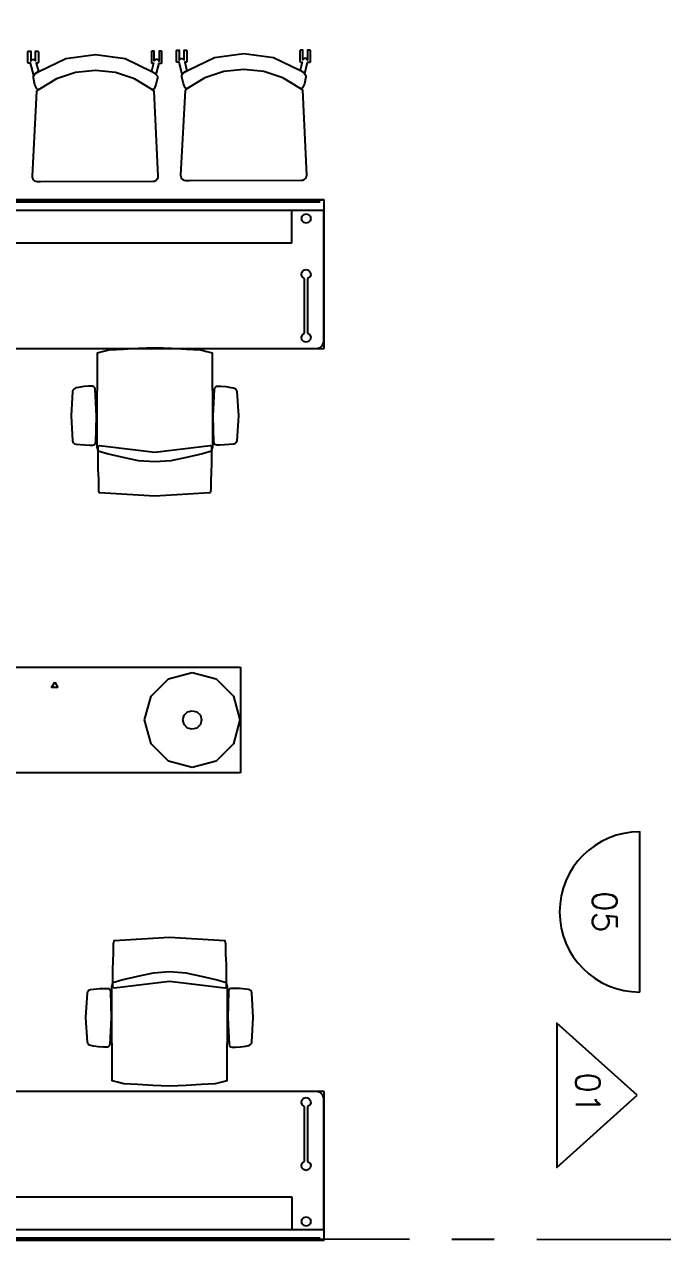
# Model space of a CAD drawing. Extents: x -4 to 325, y -1 to 181.
# Drawn here: x 5.02 to 7.65, y 17.59 to 22.65 of the extents above; entities that cross this region are included whole.
import ezdxf
from ezdxf.enums import TextEntityAlignment as Align

# ---------------------------------------------------------------- set-up
doc = ezdxf.new("R2010")
doc.units = 0
doc.header["$LTSCALE"] = 0.7
doc.header["$MEASUREMENT"] = 0
doc.linetypes.add('REC4_A1-00_PLANTA GENERAL$1$X-BB$0$CENTER', pattern=[2, 1.25, -0.25, 0.25, -0.25])
doc.linetypes.add('X-BB$0$HIDDEN2', pattern=[0.1875, 0.125, -0.0625])
doc.layers.get('0').update_dxf_attribs({"linetype": 'CONTINUOUS'})
doc.layers.add('REC4_A1-00_PLANTA GENERAL$1$BB$0$A-GRID', color=251, linetype='REC4_A1-00_PLANTA GENERAL$1$X-BB$0$CENTER')
doc.layers.add('REC4_A1-00_PLANTA GENERAL$1$FN$0$I-FURN-FREE', color=1, linetype='CONTINUOUS')
doc.styles.add('REC4_A1-00_PLANTA GENERAL$0$X-FN$0$ARIAL', font='arial.ttf')
doc.styles.add('ROMANS', font='romans.shx', dxfattribs={"width": 0.75})

# ---------------------------------------------------------------- blocks, each defined once
blk = doc.blocks.new('REC4_A1-00_PLANTA GENERAL', base_point=(3911.2412, -3265.1096))
at = {"layer": 'REC4_A1-00_PLANTA GENERAL$1$BB$0$A-GRID'}
h = blk.add_hatch(dxfattribs=at)
h.set_pattern_fill('ANSI31', color=8, scale=0.53)
h.set_pattern_definition([(45, (0.03352, 0.020166), (-0.046845824, 0.046845824), [])])
h.paths.add_polyline_path([(1.5678, 35.8547), (1.2166, 35.8547), (1.2166, 35.4908), (1.5678, 35.4908)])
h.paths.add_polyline_path([(8.0551, 35.8047), (7.7553, 35.8047), (7.7553, 35.5143), (8.0551, 35.5143)])
h.paths.add_polyline_path([(14.5753, 35.809), (14.2754, 35.809), (14.2754, 35.5187), (14.5753, 35.5187)])
h.paths.add_polyline_path([(21.0466, 35.804), (20.7468, 35.804), (20.7468, 35.5137), (21.0466, 35.5137)])
edge = h.paths.add_edge_path()
edge.add_arc((27.4259, 35.604), 0.1568, 0, 360)
h.paths.add_polyline_path([(34.1147, 35.7939), (33.8148, 35.7939), (33.8148, 35.5036), (34.1147, 35.5036)])
h.paths.add_polyline_path([(40.5576, 35.789), (40.2578, 35.789), (40.2578, 35.4986), (40.5576, 35.4986)])
edge = h.paths.add_edge_path()
edge.add_arc((46.9701, 35.6385), 0.2128, 0, 360)
edge = h.paths.add_edge_path()
edge.add_arc((33.9335, 29.5702), 0.1716, 0, 360)
h.paths.add_polyline_path([(1.5768, 29.8317), (1.2256, 29.8317), (1.2256, 29.4678), (1.5768, 29.4678)])
h.paths.add_polyline_path([(8.0508, 29.7868), (7.75, 29.7868), (7.75, 29.4871), (8.0508, 29.4871)])
h.paths.add_polyline_path([(14.3851, 29.7988), (14.2624, 29.7988), (14.2624, 29.4991), (14.3821, 29.4991)])
h.paths.add_polyline_path([(14.5632, 29.7988), (14.3851, 29.7988), (14.3821, 29.4991), (14.5632, 29.4991)])
h.paths.add_polyline_path([(21.1221, 29.5527), (20.7989, 29.5517), (20.7989, 29.3933), (21.1221, 29.3933)])
h.paths.add_polyline_path([(21.1221, 29.8224), (21.0453, 29.8224), (20.7989, 29.8217), (20.7989, 29.5517), (21.1221, 29.5527)])
h.paths.add_polyline_path([(27.542, 29.7729), (27.2913, 29.7729), (27.2913, 29.5231), (27.542, 29.5231)])
h.paths.add_polyline_path([(40.5264, 29.7716), (40.2757, 29.7716), (40.2757, 29.5218), (40.5264, 29.5218)])
h.paths.add_polyline_path([(47.0764, 29.8019), (46.7664, 29.8019), (46.7664, 29.4919), (47.0764, 29.4919)])
h.paths.add_polyline_path([(1.565, 23.8478), (1.2138, 23.8478), (1.2138, 23.4839), (1.565, 23.4839)])
h.paths.add_polyline_path([(7.9956, 23.8084), (7.6948, 23.8084), (7.6948, 23.5086), (7.9956, 23.5086)])
h.paths.add_polyline_path([(14.5958, 23.8058), (14.2249, 23.8067), (14.2249, 23.507), (14.5929, 23.5061)])
h.paths.add_polyline_path([(14.5258, 23.8058), (14.5958, 23.8058), (14.5929, 23.5061), (14.5258, 23.5061)], flags=16)
h.paths.add_polyline_path([(27.5327, 23.7392), (27.282, 23.7392), (27.282, 23.4894), (27.5327, 23.4894)])
edge = h.paths.add_edge_path()
edge.add_arc((33.9155, 23.6003), 0.1566, 0, 360)
h.paths.add_polyline_path([(40.5198, 23.6763), (40.2691, 23.6763), (40.2691, 23.4631), (40.5198, 23.4631)])
h.paths.add_polyline_path([(40.5198, 23.7129), (40.269, 23.7129), (40.269, 23.6763), (40.5198, 23.6763)])
h.paths.add_polyline_path([(47.0605, 23.6763), (46.8098, 23.6763), (46.8098, 23.4498), (47.0605, 23.4498)])
h.paths.add_polyline_path([(47.0605, 23.6997), (46.8098, 23.6997), (46.8098, 23.6763), (47.0605, 23.6763)])
h.paths.add_polyline_path([(1.5458, 17.8473), (1.1946, 17.8473), (1.1946, 17.4834), (1.5458, 17.4834)])
h.paths.add_polyline_path([(8.0633, 17.8071), (7.7625, 17.8071), (7.7625, 17.5074), (8.0633, 17.5074)])
h.paths.add_polyline_path([(14.4343, 17.7919), (14.3217, 17.7919), (14.3217, 17.4921), (14.4285, 17.4921)])
h.paths.add_polyline_path([(14.6226, 17.7919), (14.4343, 17.7919), (14.4285, 17.4921), (14.6226, 17.4921)])
h.paths.add_polyline_path([(27.5235, 17.756), (27.2727, 17.756), (27.2727, 17.5062), (27.5235, 17.5062)])
edge = h.paths.add_edge_path()
edge.add_arc((33.905, 17.5767), 0.1574, 0, 360)
h.paths.add_polyline_path([(40.5132, 17.7384), (40.3113, 17.7384), (40.3113, 17.5259), (40.5132, 17.5259)])
h.paths.add_polyline_path([(40.3113, 17.7384), (40.2625, 17.7384), (40.2625, 17.4886), (40.5132, 17.4886), (40.5132, 17.5259), (40.3113, 17.5259)])
h.paths.add_polyline_path([(47.0683, 17.7542), (46.7674, 17.7542), (46.7674, 17.5259), (47.0683, 17.5259)])
h.paths.add_polyline_path([(47.0683, 17.5259), (46.7674, 17.5259), (46.7674, 17.4544), (47.0683, 17.4544)])
h.paths.add_polyline_path([(1.5739, 11.86), (1.2227, 11.86), (1.2227, 11.4962), (1.5739, 11.4962)])
h.paths.add_polyline_path([(8.0659, 11.8138), (7.765, 11.8138), (7.765, 11.514), (8.0659, 11.514)])
h.paths.add_polyline_path([(14.5258, 11.7988), (14.2249, 11.7988), (14.2249, 11.499), (14.5258, 11.499)])
h.paths.add_polyline_path([(21.0742, 11.6829), (20.7512, 11.6844), (20.7512, 11.4144), (21.0742, 11.4144)])
h.paths.add_polyline_path([(21.0742, 11.7656), (20.7512, 11.7656), (20.7512, 11.6844), (21.0742, 11.6829)])
h.paths.add_polyline_path([(27.5142, 11.7439), (27.2635, 11.7439), (27.2635, 11.4941), (27.5142, 11.4941)])
edge = h.paths.add_edge_path()
edge.add_arc((33.8803, 11.59), 0.1553, 0, 360)
h.paths.add_polyline_path([(40.5065, 11.7154), (40.2558, 11.7154), (40.2558, 11.464), (40.5065, 11.464)])
h.paths.add_polyline_path([(47.0258, 11.6987), (46.775, 11.6987), (46.775, 11.4489), (47.0258, 11.4489)])
h.paths.add_polyline_path([(1.5513, 5.8383), (1.2001, 5.8383), (1.2001, 5.4744), (1.5513, 5.4744)])
h.paths.add_polyline_path([(8.0395, 5.7813), (7.7676, 5.7813), (7.7676, 5.4815), (8.0395, 5.4815)])
h.paths.add_polyline_path([(8.0685, 5.7813), (8.0395, 5.7813), (8.0395, 5.4815), (8.0685, 5.4815)])
h.paths.add_polyline_path([(14.5132, 5.7555), (14.2123, 5.7555), (14.2123, 5.4558), (14.5132, 5.4558)])
h.paths.add_polyline_path([(21.0084, 5.7048), (20.7577, 5.7048), (20.7577, 5.455), (21.0084, 5.455)])
h.paths.add_polyline_path([(27.5299, 5.7035), (27.229, 5.7035), (27.229, 5.4037), (27.5299, 5.4037)])
h.paths.add_polyline_path([(34.0162, 5.6528), (33.7655, 5.6528), (33.7655, 5.403), (34.0162, 5.403)])
h.paths.add_polyline_path([(40.4672, 5.6155), (40.2072, 5.6155), (40.2072, 5.3555), (40.4672, 5.3555)])
edge = h.paths.add_edge_path()
edge.add_arc((46.8827, 5.476), 0.1877, 0, 360)
blk.add_line((-2.6679, 17.643, 1.7814), (52.8043, 17.5874, -2.1299), dxfattribs=at)
at = {"layer": 'REC4_A1-00_PLANTA GENERAL$1$FN$0$I-FURN-FREE'}
for p, q in [((6.2561, 21.9215), (4.4169, 21.9215)), ((4.4185, 21.9215), (6.2545, 21.9215)), ((6.2392, 21.9123), (4.4338, 21.9123)), ((6.2545, 21.9215), (6.2545, 21.8783)), ((6.2561, 21.3084), (6.2561, 21.9215)), ((6.2545, 21.8783), (4.4185, 21.8783)), ((6.2545, 21.8783), (4.4185, 21.8783)), ((6.2545, 21.8783), (4.4185, 21.8783)), ((6.1223, 21.7427), (6.1223, 21.8783)), ((6.1619, 21.8448), (6.1645, 21.8544)), ((6.1645, 21.8544), (6.1715, 21.8614)), ((6.1715, 21.8614), (6.181, 21.864)), ((6.181, 21.864), (6.1906, 21.8614)), ((6.1906, 21.8614), (6.1976, 21.8544)), ((6.1976, 21.8544), (6.2002, 21.8448)), ((6.2545, 21.3403), (6.2545, 21.8783)), ((6.2545, 21.3403), (6.2545, 21.8783)), ((6.2545, 21.8783), (6.2545, 21.8783)), ((6.1645, 21.8353), (6.1619, 21.8448)), ((6.1715, 21.8283), (6.1645, 21.8353)), ((6.181, 21.8257), (6.1715, 21.8283)), ((6.1906, 21.8283), (6.181, 21.8257)), ((6.1976, 21.8353), (6.1906, 21.8283)), ((6.2002, 21.8448), (6.1976, 21.8353)), ((6.1223, 21.7427), (4.5506, 21.7427)), ((6.162, 21.6129), (6.1638, 21.6233)), ((6.166, 21.6031), (6.162, 21.6129)), ((6.1638, 21.6233), (6.1709, 21.6312)), ((6.1745, 21.5969), (6.166, 21.6031)), ((6.1709, 21.6312), (6.181, 21.6341)), ((6.181, 21.6341), (6.1912, 21.6312)), ((6.1961, 21.6031), (6.1876, 21.5969)), ((6.1912, 21.6312), (6.1983, 21.6233)), ((6.2001, 21.6129), (6.1961, 21.6031)), ((6.1983, 21.6233), (6.2001, 21.6129)), ((6.1745, 21.3711), (6.1745, 21.5969)), ((6.1876, 21.5969), (6.1876, 21.3711)), ((6.162, 21.3551), (6.166, 21.3649)), ((6.1638, 21.3447), (6.162, 21.3551)), ((6.166, 21.3649), (6.1745, 21.3711)), ((6.1876, 21.3711), (6.1961, 21.3649)), ((6.1961, 21.3649), (6.2001, 21.3551)), ((6.2001, 21.3551), (6.1983, 21.3447)), ((4.4169, 21.3084), (6.2561, 21.3084)), ((4.4504, 21.3084), (6.2226, 21.3084)), ((4.4504, 21.3084), (6.2226, 21.3084)), ((6.1709, 21.3369), (6.1638, 21.3447)), ((6.181, 21.334), (6.1709, 21.3369)), ((6.1912, 21.3369), (6.181, 21.334)), ((6.1983, 21.3447), (6.1912, 21.3369)), ((6.2226, 21.3084), (6.2308, 21.3095)), ((6.2226, 21.3084), (6.2308, 21.3095)), ((6.2308, 21.3095), (6.2385, 21.3127)), ((6.2308, 21.3095), (6.2385, 21.3127)), ((6.2385, 21.3127), (6.2452, 21.3178)), ((6.2385, 21.3127), (6.2452, 21.3178)), ((6.2452, 21.3178), (6.2502, 21.3244)), ((6.2452, 21.3178), (6.2502, 21.3244)), ((6.2502, 21.3244), (6.2534, 21.3321)), ((6.2502, 21.3244), (6.2534, 21.3321)), ((6.2534, 21.3321), (6.2545, 21.3403)), ((6.2534, 21.3321), (6.2545, 21.3403)), ((4.3786, 19.9935), (5.9112, 19.9935)), ((5.9112, 19.9935), (5.9112, 19.558)), ((5.1321, 19.9094), (5.1449, 19.9315)), ((5.1449, 19.9315), (5.1577, 19.9094)), ((5.1449, 19.9315), (5.1449, 19.9315)), ((5.5419, 19.8739), (5.6138, 19.9458)), ((5.6138, 19.9458), (5.712, 19.9721)), ((5.712, 19.9721), (5.8102, 19.9458)), ((5.8102, 19.9458), (5.8821, 19.8739)), ((5.1577, 19.9094), (5.1321, 19.9094)), ((5.5156, 19.7757), (5.5419, 19.8739)), ((5.8821, 19.8739), (5.9084, 19.7757)), ((5.6737, 19.7757), (5.6788, 19.7949)), ((5.6788, 19.7949), (5.6928, 19.8089)), ((5.6928, 19.8089), (5.712, 19.814)), ((5.712, 19.814), (5.7312, 19.8089)), ((5.7312, 19.8089), (5.7452, 19.7949)), ((5.7452, 19.7949), (5.7503, 19.7757)), ((5.5419, 19.6775), (5.5156, 19.7757)), ((5.6788, 19.7566), (5.6737, 19.7757)), ((5.6928, 19.7425), (5.6788, 19.7566)), ((5.712, 19.7374), (5.6928, 19.7425)), ((5.7312, 19.7425), (5.712, 19.7374)), ((5.7452, 19.7566), (5.7312, 19.7425)), ((5.7503, 19.7757), (5.7452, 19.7566)), ((5.7503, 19.7757), (5.7503, 19.7757)), ((5.9084, 19.7757), (5.8821, 19.6775)), ((5.9084, 19.7757), (5.9084, 19.7757)), ((5.6138, 19.6057), (5.5419, 19.6775)), ((5.8821, 19.6775), (5.8102, 19.6057)), ((5.712, 19.5794), (5.6138, 19.6057)), ((5.8102, 19.6057), (5.712, 19.5794)), ((5.9112, 19.558), (4.3786, 19.558)), ((6.2561, 18.243), (4.4169, 18.243)), ((6.2226, 18.243), (4.4504, 18.243)), ((6.2226, 18.243), (4.4504, 18.243)), ((6.1638, 18.2067), (6.1709, 18.2146)), ((6.1709, 18.2146), (6.181, 18.2175)), ((6.181, 18.2175), (6.1912, 18.2146)), ((6.1912, 18.2146), (6.1983, 18.2067)), ((6.2308, 18.242), (6.2226, 18.243)), ((6.2308, 18.242), (6.2226, 18.243)), ((6.2385, 18.2388), (6.2308, 18.242)), ((6.2385, 18.2388), (6.2308, 18.242)), ((6.2452, 18.2337), (6.2385, 18.2388)), ((6.2452, 18.2337), (6.2385, 18.2388)), ((6.2502, 18.2271), (6.2452, 18.2337)), ((6.2502, 18.2271), (6.2452, 18.2337)), ((6.2534, 18.2194), (6.2502, 18.2271)), ((6.2534, 18.2194), (6.2502, 18.2271)), ((6.2545, 18.2111), (6.2534, 18.2194)), ((6.2545, 18.2111), (6.2534, 18.2194)), ((6.2545, 17.6731), (6.2545, 18.2111)), ((6.2545, 17.6731), (6.2545, 18.2111)), ((6.2561, 17.63), (6.2561, 18.243)), ((6.162, 18.1963), (6.1638, 18.2067)), ((6.166, 18.1865), (6.162, 18.1963)), ((6.1745, 18.1803), (6.166, 18.1865)), ((6.1745, 17.9545), (6.1745, 18.1803)), ((6.1961, 18.1865), (6.1876, 18.1803)), ((6.1876, 18.1803), (6.1876, 17.9545)), ((6.1876, 18.1803), (6.1876, 18.1803)), ((6.2001, 18.1963), (6.1961, 18.1865)), ((6.1983, 18.2067), (6.2001, 18.1963)), ((6.162, 17.9385), (6.166, 17.9483)), ((6.1638, 17.9281), (6.162, 17.9385)), ((6.1709, 17.9203), (6.1638, 17.9281)), ((6.166, 17.9483), (6.1745, 17.9545)), ((6.181, 17.9173), (6.1709, 17.9203)), ((6.1912, 17.9203), (6.181, 17.9173)), ((6.1876, 17.9545), (6.1961, 17.9483)), ((6.1983, 17.9281), (6.1912, 17.9203)), ((6.1961, 17.9483), (6.2001, 17.9385)), ((6.2001, 17.9385), (6.1983, 17.9281)), ((4.5506, 17.8088), (6.1223, 17.8088)), ((6.1223, 17.8088), (6.1223, 17.6731)), ((6.1619, 17.7066), (6.1645, 17.7162)), ((6.1645, 17.697), (6.1619, 17.7066)), ((6.1645, 17.7162), (6.1715, 17.7232)), ((6.1715, 17.7232), (6.181, 17.7258)), ((6.181, 17.7258), (6.1906, 17.7232)), ((6.1906, 17.7232), (6.1976, 17.7162)), ((6.1976, 17.7162), (6.2002, 17.7066)), ((6.2002, 17.7066), (6.1976, 17.697)), ((4.4185, 17.6731), (6.2545, 17.6731)), ((4.4185, 17.6731), (6.2545, 17.6731)), ((4.4185, 17.6731), (6.2545, 17.6731)), ((6.1715, 17.69), (6.1645, 17.697)), ((6.181, 17.6874), (6.1715, 17.69)), ((6.1906, 17.69), (6.181, 17.6874)), ((6.1976, 17.697), (6.1906, 17.69)), ((6.2545, 17.6731), (6.2545, 17.63)), ((4.4169, 17.63), (6.2561, 17.63)), ((6.2545, 17.63), (4.4185, 17.63)), ((4.4338, 17.6391), (6.2392, 17.6391))]:
    blk.add_line(p, q, dxfattribs=at)
for points in [[(5.034, 22.5316), (5.0341, 22.5326), (5.0345, 22.5336), (5.0351, 22.5344), (5.0359, 22.535), (5.0368, 22.5353), (5.0378, 22.5355), (5.0458, 22.5355), (5.0458, 22.4944), (5.0473, 22.4971), (5.0496, 22.4992), (5.0523, 22.5007), (5.0553, 22.5013), (5.0584, 22.5011), (5.0613, 22.5001), (5.0638, 22.4983), (5.0658, 22.4958), (5.0658, 22.5354), (5.0736, 22.5354), (5.0746, 22.5353), (5.0756, 22.5349), (5.0764, 22.5343), (5.077, 22.5335), (5.0773, 22.5326), (5.0775, 22.5316), (5.0775, 22.4896), (5.0773, 22.4887), (5.077, 22.4877), (5.0764, 22.4869), (5.0756, 22.4863), (5.0746, 22.4859), (5.0736, 22.4858), (5.0689, 22.4858), (5.0776, 22.4509), (5.0674, 22.4449), (5.0586, 22.4345), (5.0457, 22.4859), (5.0378, 22.4859), (5.0368, 22.486), (5.0359, 22.4864), (5.0351, 22.487), (5.0345, 22.4878), (5.0341, 22.4887), (5.034, 22.4897), (5.034, 22.5316)], [(5.682, 22.3743), (5.6639, 22.0232), (5.6643, 22.0177), (5.6662, 22.0125), (5.6695, 22.0081), (5.6738, 22.0046), (5.6788, 22.0024), (5.6843, 22.0017), (5.6987, 22.0017), (6.1628, 22.0024), (6.1683, 22.0031), (6.1735, 22.0052), (6.1779, 22.0087), (6.1812, 22.0132), (6.1832, 22.0184), (6.1837, 22.024), (6.1677, 22.3744), (6.156, 22.3821), (6.0854, 22.4249), (6.0071, 22.4511), (5.9249, 22.4593), (5.8427, 22.4511), (5.7644, 22.4249), (5.6938, 22.3821), (5.6821, 22.3744)], [(5.5573, 20.8402), (5.4906, 20.8456), (5.4267, 20.8586), (5.3612, 20.8744), (5.3237, 20.8854), (5.3198, 20.9027), (5.3194, 21.0253), (5.3194, 21.0513), (5.3197, 21.1053), (5.3207, 21.1647), (5.3208, 21.1929), (5.321, 21.2211), (5.3206, 21.2648), (5.3207, 21.2767), (5.3209, 21.2857), (5.3213, 21.2906), (5.3259, 21.2921), (5.3423, 21.2965), (5.3694, 21.3029), (5.4264, 21.3062), (5.489, 21.3097), (5.5573, 21.3133), (5.6257, 21.3097), (5.6883, 21.3062), (5.7453, 21.3029), (5.7723, 21.2965), (5.7887, 21.2921), (5.7934, 21.2906), (5.7937, 21.2857), (5.794, 21.2767), (5.794, 21.2648), (5.7937, 21.2211), (5.7938, 21.1929), (5.794, 21.1647), (5.7949, 21.1053), (5.7953, 21.0513), (5.7953, 21.0253), (5.7948, 20.9027), (5.791, 20.8854), (5.7535, 20.8744), (5.688, 20.8586), (5.624, 20.8456), (5.5573, 20.8402)], [(5.2121, 21.0302), (5.2185, 20.9278), (5.22, 20.923), (5.2227, 20.9188), (5.2267, 20.9156), (5.2313, 20.9138), (5.2696, 20.9104), (5.29, 20.9098), (5.3003, 20.9097), (5.3053, 20.9105), (5.3097, 20.9129), (5.3129, 20.9173), (5.3143, 20.9227), (5.3167, 21.0299), (5.3116, 21.1398), (5.3098, 21.146), (5.306, 21.1505), (5.3012, 21.1525), (5.296, 21.1528), (5.2856, 21.1526), (5.2647, 21.1511), (5.2432, 21.1479), (5.2326, 21.1459), (5.2275, 21.1441), (5.223, 21.141), (5.2201, 21.1368), (5.2186, 21.1316), (5.2121, 21.0302)], [(5.9026, 21.0302), (5.8961, 20.9278), (5.8947, 20.923), (5.8919, 20.9188), (5.888, 20.9156), (5.8834, 20.9138), (5.8451, 20.9104), (5.8246, 20.9098), (5.8144, 20.9097), (5.8094, 20.9105), (5.8049, 20.9129), (5.8018, 20.9173), (5.8004, 20.9227), (5.798, 21.0299), (5.8031, 21.1398), (5.8048, 21.146), (5.8087, 21.1505), (5.8135, 21.1525), (5.8187, 21.1528), (5.8291, 21.1526), (5.85, 21.1511), (5.8714, 21.1479), (5.8821, 21.1459), (5.8872, 21.1441), (5.8916, 21.141), (5.8946, 21.1368), (5.8961, 21.1316), (5.9026, 21.0302)], [(5.3849, 18.7544), (5.3853, 18.7719), (5.386, 18.7838), (5.3876, 18.8131), (5.3877, 18.8527), (5.3884, 18.8584), (5.3899, 18.865), (5.3901, 18.8651), (5.3906, 18.8654), (5.6183, 18.8789), (5.846, 18.8654), (5.8466, 18.8651), (5.8467, 18.865), (5.8482, 18.8584), (5.8489, 18.8527), (5.849, 18.8131), (5.8506, 18.7838), (5.8513, 18.7719), (5.8517, 18.7544), (5.8521, 18.7385), (5.8517, 18.6756), (5.851, 18.673), (5.8465, 18.6696), (5.6183, 18.6969), (5.3901, 18.6696), (5.3856, 18.673), (5.3849, 18.6756), (5.3845, 18.7385), (5.3849, 18.7544)], [(5.2731, 18.5477), (5.2795, 18.6501), (5.281, 18.655), (5.2837, 18.6591), (5.2876, 18.6623), (5.2923, 18.6642), (5.3306, 18.6675), (5.351, 18.6681), (5.3612, 18.6682), (5.3663, 18.6675), (5.3707, 18.665), (5.3739, 18.6607), (5.3752, 18.6552), (5.3776, 18.548), (5.3726, 18.4381), (5.3708, 18.432), (5.367, 18.4274), (5.3622, 18.4254), (5.357, 18.4251), (5.3466, 18.4253), (5.3256, 18.4269), (5.3042, 18.43), (5.2935, 18.432), (5.2884, 18.4338), (5.284, 18.4369), (5.2811, 18.4412), (5.2795, 18.4463), (5.2731, 18.5477)]]:
    blk.add_lwpolyline(points, dxfattribs=at)
for points in [[(5.5682, 22.4317), (5.5682, 22.4257), (5.5618, 22.3963), (5.5543, 22.3798), (5.553, 22.3784), (5.5513, 22.3773), (5.5494, 22.3768), (5.5474, 22.3767), (5.5455, 22.3772), (5.5437, 22.3782), (5.4731, 22.421), (5.3948, 22.4472), (5.3126, 22.4554), (5.2305, 22.4472), (5.1522, 22.421), (5.0815, 22.3782), (5.0798, 22.3772), (5.0779, 22.3767), (5.0759, 22.3768), (5.074, 22.3773), (5.0723, 22.3784), (5.071, 22.3798), (5.0635, 22.3963), (5.0571, 22.4257), (5.0571, 22.4317), (5.0615, 22.4389), (5.0674, 22.4449), (5.0794, 22.452), (5.1906, 22.505), (5.3126, 22.5221), (5.4347, 22.505), (5.5458, 22.452), (5.5579, 22.4449), (5.5682, 22.4317)], [(5.5636, 22.4392), (5.5753, 22.4859), (5.5832, 22.4859), (5.5842, 22.486), (5.5851, 22.4864), (5.5859, 22.487), (5.5865, 22.4878), (5.5869, 22.4887), (5.587, 22.4897), (5.587, 22.5316), (5.5869, 22.5326), (5.5865, 22.5336), (5.5859, 22.5344), (5.5851, 22.535), (5.5842, 22.5353), (5.5832, 22.5355), (5.5752, 22.5355), (5.5752, 22.4944), (5.5737, 22.4971), (5.5715, 22.4992), (5.5687, 22.5007), (5.5657, 22.5013), (5.5626, 22.5011), (5.5597, 22.5001), (5.5572, 22.4983), (5.5553, 22.4958), (5.5553, 22.5354), (5.5474, 22.5354), (5.5464, 22.5353), (5.5455, 22.5349), (5.5447, 22.5343), (5.5441, 22.5335), (5.5437, 22.5326), (5.5435, 22.5316), (5.5435, 22.4896), (5.5437, 22.4887), (5.5441, 22.4877), (5.5447, 22.4869), (5.5455, 22.4863), (5.5464, 22.4859), (5.5474, 22.4858), (5.5522, 22.4858), (5.544, 22.4532)], [(5.6463, 22.5355), (5.6464, 22.5365), (5.6468, 22.5375), (5.6474, 22.5383), (5.6482, 22.5389), (5.6491, 22.5392), (5.6501, 22.5394), (5.658, 22.5394), (5.658, 22.4983), (5.6596, 22.501), (5.6618, 22.5031), (5.6646, 22.5046), (5.6676, 22.5052), (5.6707, 22.505), (5.6736, 22.504), (5.6761, 22.5022), (5.678, 22.4997), (5.678, 22.5393), (5.6859, 22.5393), (5.6869, 22.5392), (5.6878, 22.5388), (5.6886, 22.5382), (5.6892, 22.5374), (5.6896, 22.5365), (5.6897, 22.5355), (5.6897, 22.4935), (5.6896, 22.4926), (5.6892, 22.4916), (5.6886, 22.4908), (5.6878, 22.4902), (5.6869, 22.4898), (5.6859, 22.4897), (5.6811, 22.4897), (5.6899, 22.4548), (5.6797, 22.4488), (5.6708, 22.4384), (5.658, 22.4897), (5.6501, 22.4897), (5.6491, 22.4899), (5.6482, 22.4903), (5.6474, 22.4909), (5.6468, 22.4917), (5.6464, 22.4926), (5.6463, 22.4936), (5.6463, 22.5355)], [(6.1804, 22.4356), (6.1804, 22.4296), (6.1741, 22.4002), (6.1666, 22.3837), (6.1652, 22.3823), (6.1635, 22.3812), (6.1616, 22.3807), (6.1596, 22.3806), (6.1577, 22.3811), (6.156, 22.3821), (6.0854, 22.4249), (6.0071, 22.4511), (5.9249, 22.4593), (5.8427, 22.4511), (5.7644, 22.4249), (5.6938, 22.3821), (5.6921, 22.3811), (5.6902, 22.3806), (5.6882, 22.3807), (5.6863, 22.3812), (5.6846, 22.3823), (5.6832, 22.3837), (5.6757, 22.4002), (5.6694, 22.4296), (5.6694, 22.4356), (5.6737, 22.4428), (5.6797, 22.4488), (5.6917, 22.4559), (5.8029, 22.5089), (5.9249, 22.526), (6.0469, 22.5089), (6.1581, 22.4559), (6.1701, 22.4488), (6.1804, 22.4356)], [(6.1759, 22.4431), (6.1876, 22.4897), (6.1954, 22.4897), (6.1964, 22.4899), (6.1974, 22.4903), (6.1982, 22.4909), (6.1988, 22.4917), (6.1991, 22.4926), (6.1993, 22.4936), (6.1993, 22.5355), (6.1991, 22.5365), (6.1988, 22.5375), (6.1982, 22.5383), (6.1974, 22.5389), (6.1964, 22.5392), (6.1954, 22.5394), (6.1875, 22.5394), (6.1875, 22.4983), (6.1859, 22.501), (6.1837, 22.5031), (6.181, 22.5046), (6.178, 22.5052), (6.1749, 22.505), (6.172, 22.504), (6.1695, 22.5022), (6.1675, 22.4997), (6.1675, 22.5393), (6.1596, 22.5393), (6.1586, 22.5392), (6.1577, 22.5388), (6.1569, 22.5382), (6.1563, 22.5374), (6.1559, 22.5365), (6.1558, 22.5355), (6.1558, 22.4935), (6.1559, 22.4926), (6.1563, 22.4916), (6.1569, 22.4908), (6.1577, 22.4902), (6.1586, 22.4898), (6.1596, 22.4897), (6.1644, 22.4897), (6.1563, 22.4571)], [(5.0698, 22.3704), (5.0516, 22.0193), (5.0521, 22.0138), (5.054, 22.0086), (5.0572, 22.0042), (5.0615, 22.0007), (5.0666, 21.9985), (5.072, 21.9978), (5.0865, 21.9978), (5.5505, 21.9985), (5.5561, 21.9992), (5.5612, 22.0013), (5.5656, 22.0048), (5.5689, 22.0093), (5.5709, 22.0145), (5.5714, 22.0201), (5.5555, 22.3705), (5.5437, 22.3782), (5.4731, 22.421), (5.3948, 22.4472), (5.3126, 22.4554), (5.2305, 22.4472), (5.1522, 22.421), (5.0815, 22.3782), (5.0698, 22.3705)], [(5.7907, 20.8236), (5.7903, 20.806), (5.7897, 20.7942), (5.7881, 20.7648), (5.7879, 20.7252), (5.7872, 20.7195), (5.7857, 20.7129), (5.7856, 20.7128), (5.785, 20.7126), (5.5573, 20.699), (5.3297, 20.7126), (5.3291, 20.7128), (5.329, 20.7129), (5.3274, 20.7195), (5.3267, 20.7252), (5.3266, 20.7648), (5.325, 20.7942), (5.3243, 20.806), (5.3239, 20.8236), (5.3235, 20.8394), (5.324, 20.9023), (5.3246, 20.9049), (5.3291, 20.9084), (5.5573, 20.881), (5.7855, 20.9084), (5.79, 20.9049), (5.7907, 20.9023), (5.7911, 20.8394), (5.7907, 20.8236)], [(5.6183, 18.7377), (5.685, 18.7323), (5.7489, 18.7193), (5.8145, 18.7036), (5.852, 18.6925), (5.8558, 18.6752), (5.8563, 18.5526), (5.8563, 18.5266), (5.8559, 18.4726), (5.855, 18.4132), (5.8548, 18.3851), (5.8547, 18.3569), (5.855, 18.3131), (5.8549, 18.3012), (5.8547, 18.2922), (5.8543, 18.2873), (5.8497, 18.2859), (5.8333, 18.2814), (5.8062, 18.275), (5.7492, 18.2718), (5.6867, 18.2682), (5.6183, 18.2647), (5.55, 18.2682), (5.4874, 18.2718), (5.4304, 18.275), (5.4033, 18.2814), (5.3869, 18.2859), (5.3823, 18.2873), (5.3819, 18.2922), (5.3817, 18.3012), (5.3816, 18.3131), (5.3819, 18.3569), (5.3818, 18.3851), (5.3817, 18.4132), (5.3807, 18.4726), (5.3803, 18.5266), (5.3803, 18.5526), (5.3808, 18.6752), (5.3846, 18.6925), (5.4221, 18.7036), (5.4877, 18.7193), (5.5516, 18.7323), (5.6183, 18.7377)], [(5.9635, 18.5477), (5.9571, 18.6501), (5.9557, 18.655), (5.9529, 18.6591), (5.949, 18.6623), (5.9443, 18.6642), (5.906, 18.6675), (5.8856, 18.6681), (5.8754, 18.6682), (5.8704, 18.6675), (5.8659, 18.665), (5.8628, 18.6607), (5.8614, 18.6552), (5.859, 18.548), (5.8641, 18.4381), (5.8658, 18.432), (5.8696, 18.4274), (5.8744, 18.4254), (5.8796, 18.4251), (5.8901, 18.4253), (5.911, 18.4269), (5.9324, 18.43), (5.9431, 18.432), (5.9482, 18.4338), (5.9526, 18.4369), (5.9556, 18.4412), (5.9571, 18.4463), (5.9635, 18.5477)]]:
    blk.add_lwpolyline(points, close=True, dxfattribs=at)
for centre in [(5.502, 22.3833), (6.1143, 22.3872)]:
    blk.add_arc(centre, 0.0831, 42.1949, 47.8072, dxfattribs=at)
at = {"layer": 'REC4_A1-00_PLANTA GENERAL$1$FN$0$I-FURN-FREE', "style": 'REC4_A1-00_PLANTA GENERAL$0$X-FN$0$ARIAL', "text_generation_flag": 4}
for tag, p, height in [('ITEXT', (44.0612, 35.3807), 0.0358), ('CAPQT', (44.1235, 34.7232), 0.00704), ('CAPMC', (44.1235, 34.7232), 0.00704), ('CAPMG', (44.1235, 34.7232), 0.00704), ('STYLE', (44.1235, 34.7232), 0.0572), ('STYLE', (44.1235, 34.7232), 0.0572), ('CAPPN', (44.1235, 34.7232), 0.0715), ('L3', (44.1235, 34.7232), 0.0715), ('L1', (44.1235, 34.7232), 0.0715), ('L2', (44.1235, 34.7232), 0.0715)]:
    blk.add_attdef(tag, p, '', height=height, dxfattribs=at)
for tag, p, height, rotation in [('ITEXT', (42.9913, 35.0599), 0.0358, 30), ('ITEXT', (45.1482, 35.1235), 0.0358, 330), ('CAPPN', (43.374, 34.5216), 0.0715, 30), ('STYLE', (43.374, 34.5216), 0.0572, 30), ('STYLE', (43.374, 34.5216), 0.0572, 30), ('L1', (43.374, 34.5216), 0.0715, 30), ('L2', (43.374, 34.5216), 0.0715, 30), ('L3', (43.374, 34.5216), 0.0715, 30), ('CAPMG', (43.374, 34.5216), 0.00704, 30), ('CAPMC', (43.374, 34.5216), 0.00704, 30), ('CAPQT', (43.374, 34.5216), 0.00704, 30), ('L1', (44.8734, 34.523), 0.0715, 330), ('L3', (44.8734, 34.523), 0.0715, 330), ('L2', (44.8734, 34.523), 0.0715, 330), ('CAPPN', (44.8734, 34.523), 0.0715, 330), ('STYLE', (44.8734, 34.523), 0.0572, 330), ('STYLE', (44.8734, 34.523), 0.0572, 330), ('CAPMC', (44.8734, 34.523), 0.00704, 330), ('CAPMG', (44.8734, 34.523), 0.00704, 330), ('CAPQT', (44.8734, 34.523), 0.00704, 330), ('ITEXT', (42.2251, 34.2472), 0.0358, 60), ('ITEXT', (45.9609, 34.3573), 0.0358, 300), ('CAPPN', (42.8256, 33.9723), 0.0715, 60), ('STYLE', (42.8256, 33.9723), 0.0572, 60), ('STYLE', (42.8256, 33.9723), 0.0572, 60), ('L1', (42.8256, 33.9723), 0.0715, 60), ('L2', (42.8256, 33.9723), 0.0715, 60), ('L3', (42.8256, 33.9723), 0.0715, 60), ('CAPMG', (42.8256, 33.9723), 0.00704, 60), ('CAPMC', (42.8256, 33.9723), 0.00704, 60), ('CAPQT', (42.8256, 33.9723), 0.00704, 60), ('L1', (45.4227, 33.9746), 0.0715, 300), ('L3', (45.4227, 33.9746), 0.0715, 300), ('L2', (45.4227, 33.9746), 0.0715, 300), ('CAPPN', (45.4227, 33.9746), 0.0715, 300), ('STYLE', (45.4227, 33.9746), 0.0572, 300), ('STYLE', (45.4227, 33.9746), 0.0572, 300), ('CAPMC', (45.4227, 33.9746), 0.00704, 300), ('CAPMG', (45.4227, 33.9746), 0.00704, 300), ('CAPQT', (45.4227, 33.9746), 0.00704, 300), ('CAPPN', (42.6254, 33.2225), 0.0715, 90), ('STYLE', (42.6254, 33.2225), 0.0572, 90), ('STYLE', (42.6254, 33.2225), 0.0572, 90), ('ITEXT', (41.9679, 33.1602), 0.0358, 90), ('L3', (42.6254, 33.2225), 0.0715, 90), ('L1', (42.6254, 33.2225), 0.0715, 90), ('L2', (42.6254, 33.2225), 0.0715, 90), ('CAPQT', (42.6254, 33.2225), 0.00704, 90), ('CAPMG', (42.6254, 33.2225), 0.00704, 90), ('CAPMC', (42.6254, 33.2225), 0.00704, 90), ('ITEXT', (46.2817, 33.2874), 0.0358, 270), ('CAPPN', (45.6242, 33.2251), 0.0715, 270), ('L3', (45.6242, 33.2251), 0.0715, 270), ('L2', (45.6242, 33.2251), 0.0715, 270), ('L1', (45.6242, 33.2251), 0.0715, 270), ('STYLE', (45.6242, 33.2251), 0.0572, 270), ('STYLE', (45.6242, 33.2251), 0.0572, 270), ('CAPMC', (45.6242, 33.2251), 0.00704, 270), ('CAPMG', (45.6242, 33.2251), 0.00704, 270), ('CAPQT', (45.6242, 33.2251), 0.00704, 270), ('CAPPN', (42.8269, 32.4729), 0.0715, 120), ('STYLE', (42.8269, 32.4729), 0.0572, 120), ('STYLE', (42.8269, 32.4729), 0.0572, 120), ('L1', (42.8269, 32.4729), 0.0715, 120), ('L2', (42.8269, 32.4729), 0.0715, 120), ('L3', (42.8269, 32.4729), 0.0715, 120), ('CAPMG', (42.8269, 32.4729), 0.00704, 120), ('CAPMC', (42.8269, 32.4729), 0.00704, 120), ('CAPQT', (42.8269, 32.4729), 0.00704, 120), ('CAPPN', (45.424, 32.4752), 0.0715, 240), ('STYLE', (45.424, 32.4752), 0.0572, 240), ('STYLE', (45.424, 32.4752), 0.0572, 240), ('L2', (45.424, 32.4752), 0.0715, 240), ('L3', (45.424, 32.4752), 0.0715, 240), ('L1', (45.424, 32.4752), 0.0715, 240), ('CAPMG', (45.424, 32.4752), 0.00704, 240), ('CAPQT', (45.424, 32.4752), 0.00704, 240), ('CAPMC', (45.424, 32.4752), 0.00704, 240), ('ITEXT', (42.2887, 32.0903), 0.0358, 120), ('ITEXT', (46.0245, 32.2004), 0.0358, 240), ('CAPPN', (43.3762, 31.9246), 0.0715, 150), ('STYLE', (43.3762, 31.9246), 0.0572, 150), ('STYLE', (43.3762, 31.9246), 0.0572, 150), ('L1', (43.3762, 31.9246), 0.0715, 150), ('L2', (43.3762, 31.9246), 0.0715, 150), ('L3', (43.3762, 31.9246), 0.0715, 150), ('CAPPN', (44.8757, 31.9259), 0.0715, 210), ('L2', (44.8757, 31.9259), 0.0715, 210), ('L3', (44.8757, 31.9259), 0.0715, 210), ('L1', (44.8757, 31.9259), 0.0715, 210), ('CAPMG', (43.3762, 31.9246), 0.00704, 150), ('CAPMC', (43.3762, 31.9246), 0.00704, 150), ('CAPQT', (43.3762, 31.9246), 0.00704, 150), ('STYLE', (44.8757, 31.9259), 0.0572, 210), ('STYLE', (44.8757, 31.9259), 0.0572, 210), ('CAPMG', (44.8757, 31.9259), 0.00704, 210), ('CAPMC', (44.8757, 31.9259), 0.00704, 210), ('CAPQT', (44.8757, 31.9259), 0.00704, 210), ('CAPPN', (44.1261, 31.7244), 0.0715, 180), ('STYLE', (44.1261, 31.7244), 0.0572, 180), ('STYLE', (44.1261, 31.7244), 0.0572, 180), ('L3', (44.1261, 31.7244), 0.0715, 180), ('L1', (44.1261, 31.7244), 0.0715, 180), ('L2', (44.1261, 31.7244), 0.0715, 180), ('CAPMG', (44.1261, 31.7244), 0.00704, 180), ('CAPMC', (44.1261, 31.7244), 0.00704, 180), ('CAPQT', (44.1261, 31.7244), 0.00704, 180), ('ITEXT', (43.1014, 31.3241), 0.0358, 150), ('ITEXT', (45.2583, 31.3876), 0.0358, 210), ('ITEXT', (44.1884, 31.0669), 0.0358, 180)]:
    blk.add_attdef(tag, p, '', height=height, rotation=rotation, dxfattribs=at)
for tag, p, height, width in [('ITEXT', (44.1112, 34.7804), 0.0286, 0.75), ('PSUT1', (44.1235, 34.7232), 0.0572, 0.65), ('PSUT2', (44.1235, 34.7232), 0.0572, 0.65), ('PSUT3', (44.1235, 34.7232), 0.0572, 0.65)]:
    blk.add_attdef(tag, p, '', height=height, dxfattribs=dict(at, width=width))
for tag, p, height, rotation, width in [('ITEXT', (43.3348, 34.565), 0.0286, 30, 0.75), ('PSUT1', (43.374, 34.5216), 0.0572, 30, 0.65), ('PSUT2', (43.374, 34.5216), 0.0572, 30, 0.65), ('PSUT3', (43.374, 34.5216), 0.0572, 30, 0.65), ('ITEXT', (44.8914, 34.5786), 0.0286, 330, 0.75), ('PSUT1', (44.8734, 34.523), 0.0572, 330, 0.65), ('PSUT2', (44.8734, 34.523), 0.0572, 330, 0.65), ('PSUT3', (44.8734, 34.523), 0.0572, 330, 0.65), ('PSUT1', (42.8256, 33.9723), 0.0572, 60, 0.65), ('PSUT2', (42.8256, 33.9723), 0.0572, 60, 0.65), ('PSUT3', (42.8256, 33.9723), 0.0572, 60, 0.65), ('ITEXT', (42.77, 33.9903), 0.0286, 60, 0.75), ('ITEXT', (45.4661, 34.0138), 0.0286, 300, 0.75), ('PSUT1', (45.4227, 33.9746), 0.0572, 300, 0.65), ('PSUT2', (45.4227, 33.9746), 0.0572, 300, 0.65), ('PSUT3', (45.4227, 33.9746), 0.0572, 300, 0.65), ('PSUT3', (42.6254, 33.2225), 0.0572, 90, 0.65), ('PSUT1', (42.6254, 33.2225), 0.0572, 90, 0.65), ('PSUT2', (42.6254, 33.2225), 0.0572, 90, 0.65), ('ITEXT', (42.5682, 33.2102), 0.0286, 90, 0.75), ('ITEXT', (45.6814, 33.2373), 0.0286, 270, 0.75), ('PSUT1', (45.6242, 33.2251), 0.0572, 270, 0.65), ('PSUT2', (45.6242, 33.2251), 0.0572, 270, 0.65), ('PSUT3', (45.6242, 33.2251), 0.0572, 270, 0.65), ('PSUT2', (42.8269, 32.4729), 0.0572, 120, 0.65), ('PSUT1', (42.8269, 32.4729), 0.0572, 120, 0.65), ('PSUT3', (42.8269, 32.4729), 0.0572, 120, 0.65), ('ITEXT', (42.7835, 32.4337), 0.0286, 120, 0.75), ('PSUT2', (45.424, 32.4752), 0.0572, 240, 0.65), ('PSUT3', (45.424, 32.4752), 0.0572, 240, 0.65), ('PSUT1', (45.424, 32.4752), 0.0572, 240, 0.65), ('ITEXT', (45.4797, 32.4572), 0.0286, 240, 0.75), ('PSUT1', (43.3762, 31.9246), 0.0572, 150, 0.65), ('PSUT2', (43.3762, 31.9246), 0.0572, 150, 0.65), ('PSUT3', (43.3762, 31.9246), 0.0572, 150, 0.65), ('PSUT2', (44.8757, 31.9259), 0.0572, 210, 0.65), ('PSUT3', (44.8757, 31.9259), 0.0572, 210, 0.65), ('PSUT1', (44.8757, 31.9259), 0.0572, 210, 0.65), ('ITEXT', (43.3583, 31.8689), 0.0286, 150, 0.75), ('ITEXT', (44.9149, 31.8825), 0.0286, 210, 0.75), ('PSUT3', (44.1261, 31.7244), 0.0572, 180, 0.65), ('PSUT1', (44.1261, 31.7244), 0.0572, 180, 0.65), ('PSUT2', (44.1261, 31.7244), 0.0572, 180, 0.65), ('ITEXT', (44.1384, 31.6672), 0.0286, 180, 0.75)]:
    blk.add_attdef(tag, p, '', height=height, rotation=rotation, dxfattribs=dict(at, width=width))

msp = doc.modelspace()

# ---------------------------------------------------------------- block references
at = {"linetype": 'X-BB$0$HIDDEN2'}
msp.add_blockref('REC4_A1-00_PLANTA GENERAL', (3911.2412, -3265.1096), dxfattribs=at)

# ---------------------------------------------------------------- next in the draw order: linework, layer by layer
msp.add_lwpolyline([(7.5571, 18.6531), (7.5571, 19.3147, 1)], format="xyb", close=True)
msp.add_lwpolyline([(7.5458, 18.227), (7.215, 18.5245), (7.215, 17.9295), (7.5458, 18.227)])

# ---------------------------------------------------------------- next in the draw order: texts
at = {"color": 7, "ltscale": 0.01, "style": 'ROMANS'}
for s, p in [('05', (7.412, 19.0703)), ('01', (7.3425, 18.3222))]:
    msp.add_text(s, height=0.1, rotation=270, dxfattribs=at).set_placement(p, align=Align.MIDDLE_LEFT)

doc.saveas('drawing.dxf')
